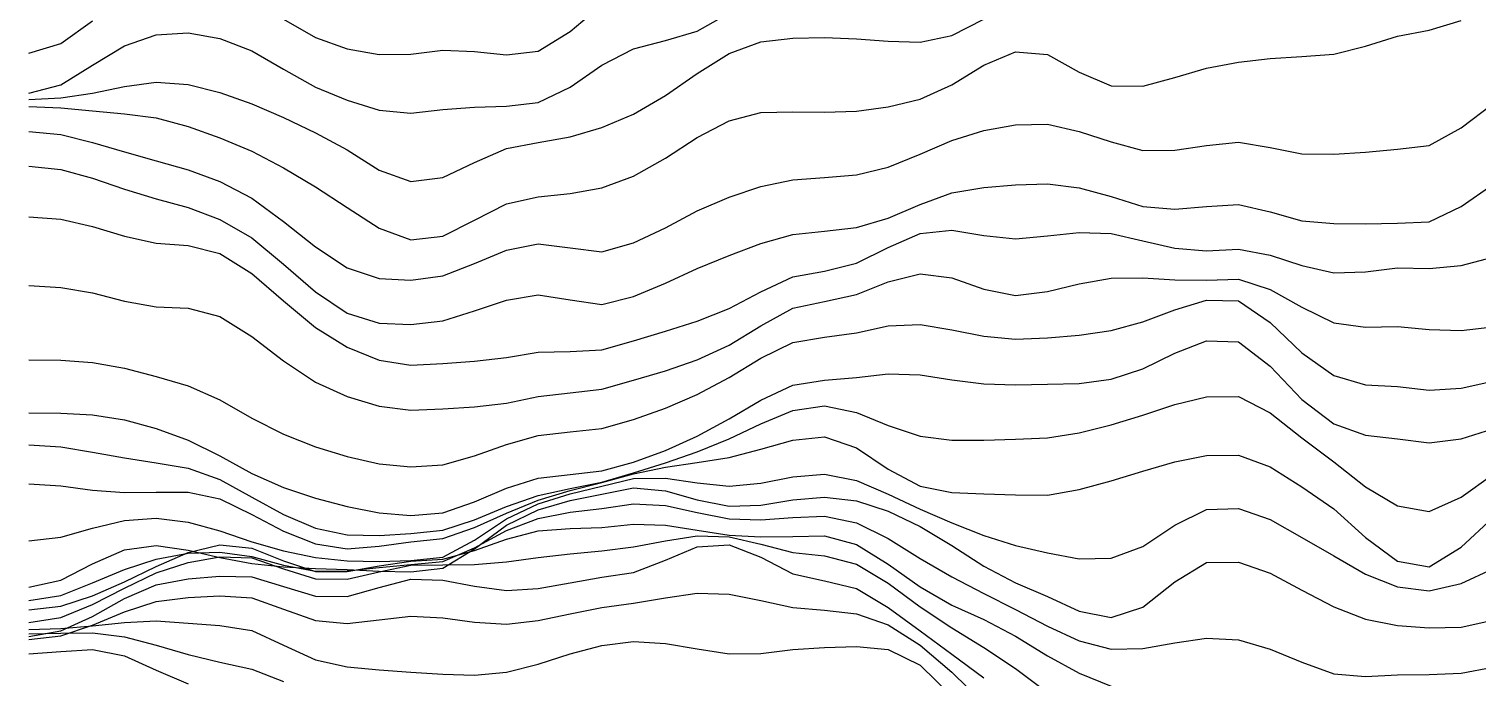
# Model space of a CAD drawing. Header units: metres. Extents: x 0 to 1200, y 54 to 769.
# Drawn here: x 0 to 182.6, y 297.8 to 379.5 of the extents above; entities that cross this region are included whole.
import ezdxf

# ---------------------------------------------------------------- set-up
doc = ezdxf.new("R2010")
doc.units = ezdxf.units.M

msp = doc.modelspace()

# ---------------------------------------------------------------- linework, layer by layer
for p, q in [((68.22743, 379.19397), (72.240814, 382.53314)), ((4.013378, 377.68427), (8.026756, 380.54443)), ((32.107025, 380.73438), (36.120403, 378.43527)), ((84.28096, 379.23016), (88.29434, 381.5091)), ((116.388016, 378.70438), (120.4014, 380.7525)), ((176.58875, 379.3715), (180.60213, 380.5906)), ((12.040134, 377.39706), (16.053513, 378.7652)), ((16.053513, 378.7652), (20.06689, 379.0047)), ((20.06689, 379.0047), (24.080269, 378.2894)), ((24.080269, 378.2894), (28.093647, 376.76266)), ((36.120403, 378.43527), (40.13378, 377.02438)), ((64.21405, 376.7282), (68.22743, 379.19397)), ((76.254196, 376.98987), (80.26758, 378.07144)), ((80.26758, 378.07144), (84.28096, 379.23016)), ((92.307724, 377.901), (96.321106, 378.3648)), ((96.321106, 378.3648), (100.33449, 378.42456)), ((100.33449, 378.42456), (104.34787, 378.26178)), ((104.34787, 378.26178), (108.36125, 377.9779)), ((112.37463, 377.8307), (116.388016, 378.70438)), ((168.56198, 377.3273), (172.57536, 378.59686)), ((172.57536, 378.59686), (176.58875, 379.3715)), ((0, 376.47693), (4.013378, 377.68427)), ((8.026756, 374.95795), (12.040134, 377.39706)), ((28.093647, 376.76266), (32.107025, 374.43243)), ((40.13378, 377.02438), (44.14716, 376.27243)), ((44.14716, 376.27243), (48.160538, 376.34485)), ((48.160538, 376.34485), (52.173916, 376.8521)), ((52.173916, 376.8521), (56.187294, 376.65182)), ((56.187294, 376.65182), (60.200672, 376.24902)), ((60.200672, 376.24902), (64.21405, 376.7282)), ((72.240814, 374.93427), (76.254196, 376.98987)), ((84.28096, 373.8958), (88.29434, 376.41083)), ((88.29434, 376.41083), (92.307724, 377.901)), ((108.36125, 377.9779), (112.37463, 377.8307)), ((120.4014, 374.9652), (124.41478, 376.6196)), ((124.41478, 376.6196), (128.42816, 376.27444)), ((128.42816, 376.27444), (132.44154, 374.07983)), ((160.53522, 376.03424), (164.5486, 376.31836)), ((164.5486, 376.31836), (168.56198, 377.3273)), ((4.013378, 372.47653), (8.026756, 374.95795)), ((32.107025, 374.43243), (36.120403, 372.1628)), ((68.22743, 372.19226), (72.240814, 374.93427)), ((116.388016, 372.451), (120.4014, 374.9652)), ((144.48169, 373.3718), (148.49507, 374.54996)), ((148.49507, 374.54996), (152.50845, 375.31134)), ((152.50845, 375.31134), (156.52184, 375.7802)), ((156.52184, 375.7802), (160.53522, 376.03424)), ((12.040134, 372.27414), (16.053513, 372.82175)), ((16.053513, 372.82175), (20.06689, 372.50824)), ((80.26758, 371.11664), (84.28096, 373.8958)), ((132.44154, 374.07983), (136.45493, 372.34573)), ((140.4683, 372.3084), (144.48169, 373.3718)), ((0, 371.43823), (4.013378, 372.47653)), ((0, 370.63275), (4.013378, 370.83826)), ((4.013378, 370.83826), (8.026756, 371.42447)), ((8.026756, 371.42447), (12.040134, 372.27414)), ((20.06689, 372.50824), (24.080269, 371.48804)), ((24.080269, 371.48804), (28.093647, 370.059)), ((36.120403, 372.1628), (40.13378, 370.518)), ((64.21405, 370.2365), (68.22743, 372.19226)), ((76.254196, 368.7851), (80.26758, 371.11664)), ((112.37463, 370.64838), (116.388016, 372.451)), ((136.45493, 372.34573), (140.4683, 372.3084)), ((0, 369.73627), (4.013378, 369.57355)), ((4.013378, 369.57355), (8.026756, 369.18704)), ((8.026756, 369.18704), (12.040134, 368.82745)), ((28.093647, 370.059), (32.107025, 368.34778)), ((40.13378, 370.518), (44.14716, 369.2637)), ((44.14716, 369.2637), (48.160538, 368.88898)), ((48.160538, 368.88898), (52.173916, 369.35477)), ((52.173916, 369.35477), (56.187294, 369.64624)), ((56.187294, 369.64624), (60.200672, 369.76263)), ((60.200672, 369.76263), (64.21405, 370.2365)), ((88.29434, 367.9509), (92.307724, 368.96512)), ((92.307724, 368.96512), (96.321106, 369.06717)), ((96.321106, 369.06717), (100.33449, 369.0064)), ((100.33449, 369.0064), (104.34787, 369.16705)), ((104.34787, 369.16705), (108.36125, 369.69568)), ((108.36125, 369.69568), (112.37463, 370.64838)), ((180.60213, 367.0392), (184.61551, 370.0878)), ((12.040134, 368.82745), (16.053513, 368.2932)), ((16.053513, 368.2932), (20.06689, 367.22205)), ((20.06689, 367.22205), (24.080269, 365.77527)), ((32.107025, 368.34778), (36.120403, 366.4319)), ((68.22743, 365.9107), (72.240814, 367.1002)), ((72.240814, 367.1002), (76.254196, 368.7851)), ((84.28096, 365.83047), (88.29434, 367.9509)), ((120.4014, 366.70206), (124.41478, 367.43845)), ((124.41478, 367.43845), (128.42816, 367.51758)), ((128.42816, 367.51758), (132.44154, 366.5982)), ((0, 366.57693), (4.013378, 366.1955)), ((4.013378, 366.1955), (8.026756, 365.2054)), ((24.080269, 365.77527), (28.093647, 364.0945)), ((36.120403, 366.4319), (40.13378, 364.2589)), ((64.21405, 365.19873), (68.22743, 365.9107)), ((80.26758, 363.22882), (84.28096, 365.83047)), ((112.37463, 363.7339), (116.388016, 365.44617)), ((116.388016, 365.44617), (120.4014, 366.70206)), ((132.44154, 366.5982), (136.45493, 365.27213)), ((136.45493, 365.27213), (140.4683, 364.19696)), ((148.49507, 364.83478), (152.50845, 365.23636)), ((152.50845, 365.23636), (156.52184, 364.57104)), ((176.58875, 364.82172), (180.60213, 367.0392)), ((8.026756, 365.2054), (12.040134, 364.02905)), ((12.040134, 364.02905), (16.053513, 362.89993)), ((28.093647, 364.0945), (32.107025, 361.99683)), ((40.13378, 364.2589), (44.14716, 361.73038)), ((56.187294, 362.6643), (60.200672, 364.45343)), ((60.200672, 364.45343), (64.21405, 365.19873)), ((108.36125, 362.09845), (112.37463, 363.7339)), ((140.4683, 364.19696), (144.48169, 364.2515)), ((144.48169, 364.2515), (148.49507, 364.83478)), ((156.52184, 364.57104), (160.53522, 363.77036)), ((160.53522, 363.77036), (164.5486, 363.75104)), ((164.5486, 363.75104), (168.56198, 363.9873)), ((168.56198, 363.9873), (172.57536, 364.35065)), ((172.57536, 364.35065), (176.58875, 364.82172)), ((0, 362.19794), (4.013378, 361.78415)), ((4.013378, 361.78415), (8.026756, 360.69052)), ((16.053513, 362.89993), (20.06689, 361.74786)), ((20.06689, 361.74786), (24.080269, 360.28128)), ((32.107025, 361.99683), (36.120403, 359.5994)), ((44.14716, 361.73038), (48.160538, 360.27426)), ((52.173916, 360.80225), (56.187294, 362.6643)), ((76.254196, 360.97256), (80.26758, 363.22882)), ((104.34787, 361.1119), (108.36125, 362.09845)), ((8.026756, 360.69052), (12.040134, 359.3366)), ((24.080269, 360.28128), (28.093647, 358.1991)), ((48.160538, 360.27426), (52.173916, 360.80225)), ((72.240814, 359.48218), (76.254196, 360.97256)), ((92.307724, 359.6454), (96.321106, 360.50635)), ((96.321106, 360.50635), (100.33449, 360.78082)), ((100.33449, 360.78082), (104.34787, 361.1119)), ((120.4014, 359.52365), (124.41478, 359.8633)), ((124.41478, 359.8633), (128.42816, 360.012)), ((128.42816, 360.012), (132.44154, 359.47845)), ((180.60213, 357.1333), (184.61551, 359.91876)), ((12.040134, 359.3366), (16.053513, 358.09674)), ((16.053513, 358.09674), (20.06689, 356.99963)), ((28.093647, 358.1991), (32.107025, 355.2419)), ((36.120403, 359.5994), (40.13378, 357.02295)), ((60.200672, 357.46805), (64.21405, 358.36282)), ((64.21405, 358.36282), (68.22743, 358.7724)), ((68.22743, 358.7724), (72.240814, 359.48218)), ((84.28096, 356.57242), (88.29434, 358.3108)), ((88.29434, 358.3108), (92.307724, 359.6454)), ((112.37463, 357.40454), (116.388016, 358.8437)), ((116.388016, 358.8437), (120.4014, 359.52365)), ((132.44154, 359.47845), (136.45493, 358.37762)), ((136.45493, 358.37762), (140.4683, 357.12408)), ((20.06689, 356.99963), (24.080269, 355.5082)), ((40.13378, 357.02295), (44.14716, 354.38367)), ((56.187294, 355.4261), (60.200672, 357.46805)), ((80.26758, 354.4618), (84.28096, 356.57242)), ((108.36125, 355.67578), (112.37463, 357.40454)), ((140.4683, 357.12408), (144.48169, 356.81934)), ((144.48169, 356.81934), (148.49507, 357.11853)), ((148.49507, 357.11853), (152.50845, 357.39316)), ((152.50845, 357.39316), (156.52184, 356.46976)), ((156.52184, 356.46976), (160.53522, 355.33365)), ((176.58875, 355.22046), (180.60213, 357.1333)), ((0, 355.84677), (4.013378, 355.52094)), ((4.013378, 355.52094), (8.026756, 354.6193)), ((8.026756, 354.6193), (12.040134, 353.39832)), ((24.080269, 355.5082), (28.093647, 353.17477)), ((32.107025, 355.2419), (36.120403, 352.03177)), ((44.14716, 354.38367), (48.160538, 352.92276)), ((52.173916, 353.41376), (56.187294, 355.4261)), ((76.254196, 352.5415), (80.26758, 354.4618)), ((100.33449, 354.0116), (104.34787, 354.46918)), ((104.34787, 354.46918), (108.36125, 355.67578)), ((160.53522, 355.33365), (164.5486, 355.0016)), ((164.5486, 355.0016), (168.56198, 354.96423)), ((168.56198, 354.96423), (172.57536, 355.05243)), ((172.57536, 355.05243), (176.58875, 355.22046)), ((12.040134, 353.39832), (16.053513, 352.5163)), ((16.053513, 352.5163), (20.06689, 352.23376)), ((28.093647, 353.17477), (32.107025, 349.87625)), ((48.160538, 352.92276), (52.173916, 353.41376)), ((72.240814, 351.4416), (76.254196, 352.5415)), ((88.29434, 350.96805), (92.307724, 352.46268)), ((92.307724, 352.46268), (96.321106, 353.6136)), ((96.321106, 353.6136), (100.33449, 354.0116)), ((108.36125, 351.97485), (112.37463, 353.7196)), ((112.37463, 353.7196), (116.388016, 354.15173)), ((116.388016, 354.15173), (120.4014, 353.5011)), ((120.4014, 353.5011), (124.41478, 353.06964)), ((124.41478, 353.06964), (128.42816, 353.45108)), ((128.42816, 353.45108), (132.44154, 353.85156)), ((132.44154, 353.85156), (136.45493, 353.7145)), ((136.45493, 353.7145), (140.4683, 352.7918)), ((140.4683, 352.7918), (144.48169, 351.88602)), ((20.06689, 352.23376), (24.080269, 351.2127)), ((24.080269, 351.2127), (28.093647, 348.7008)), ((36.120403, 352.03177), (40.13378, 349.4162)), ((56.187294, 349.9701), (60.200672, 351.64423)), ((60.200672, 351.64423), (64.21405, 352.42862)), ((64.21405, 352.42862), (68.22743, 351.90637)), ((68.22743, 351.90637), (72.240814, 351.4416)), ((84.28096, 349.3422), (88.29434, 350.96805)), ((104.34787, 349.97348), (108.36125, 351.97485)), ((144.48169, 351.88602), (148.49507, 351.53564)), ((148.49507, 351.53564), (152.50845, 351.75394)), ((152.50845, 351.75394), (156.52184, 350.99667)), ((156.52184, 350.99667), (160.53522, 349.71805)), ((180.60213, 349.71164), (184.61551, 350.73206)), ((32.107025, 349.87625), (36.120403, 346.38513)), ((40.13378, 349.4162), (44.14716, 348.07812)), ((52.173916, 348.3863), (56.187294, 349.9701)), ((80.26758, 347.48367), (84.28096, 349.3422)), ((96.321106, 348.29163), (100.33449, 348.99805)), ((100.33449, 348.99805), (104.34787, 349.97348)), ((160.53522, 349.71805), (164.5486, 348.77838)), ((164.5486, 348.77838), (168.56198, 348.91)), ((168.56198, 348.91), (172.57536, 349.41208)), ((172.57536, 349.41208), (176.58875, 349.32605)), ((176.58875, 349.32605), (180.60213, 349.71164)), ((0, 347.18408), (4.013378, 346.93988)), ((28.093647, 348.7008), (32.107025, 345.2529)), ((44.14716, 348.07812), (48.160538, 347.85992)), ((48.160538, 347.85992), (52.173916, 348.3863)), ((76.254196, 345.77386), (80.26758, 347.48367)), ((92.307724, 346.37402), (96.321106, 348.29163)), ((104.34787, 346.02734), (108.36125, 347.65396)), ((108.36125, 347.65396), (112.37463, 348.64447)), ((112.37463, 348.64447), (116.388016, 348.148)), ((116.388016, 348.148), (120.4014, 346.72736)), ((128.42816, 346.40222), (132.44154, 347.37668)), ((132.44154, 347.37668), (136.45493, 348.1098)), ((136.45493, 348.1098), (140.4683, 348.12643)), ((140.4683, 348.12643), (144.48169, 347.89273)), ((144.48169, 347.89273), (148.49507, 347.84912)), ((148.49507, 347.84912), (152.50845, 347.96173)), ((152.50845, 347.96173), (156.52184, 346.6546)), ((4.013378, 346.93988), (8.026756, 346.2348)), ((8.026756, 346.2348), (12.040134, 345.20694)), ((12.040134, 345.20694), (16.053513, 344.47784)), ((32.107025, 345.2529), (36.120403, 341.86908)), ((36.120403, 346.38513), (40.13378, 343.6835)), ((56.187294, 343.96625), (60.200672, 345.32196)), ((60.200672, 345.32196), (64.21405, 346.00586)), ((64.21405, 346.00586), (68.22743, 345.379)), ((68.22743, 345.379), (72.240814, 344.77875)), ((72.240814, 344.77875), (76.254196, 345.77386)), ((88.29434, 344.28235), (92.307724, 346.37402)), ((96.321106, 344.33658), (100.33449, 345.15393)), ((100.33449, 345.15393), (104.34787, 346.02734)), ((120.4014, 346.72736), (124.41478, 345.9135)), ((124.41478, 345.9135), (128.42816, 346.40222)), ((144.48169, 344.10907), (148.49507, 345.31305)), ((148.49507, 345.31305), (152.50845, 345.23175)), ((152.50845, 345.23175), (156.52184, 342.50946)), ((156.52184, 346.6546), (160.53522, 344.4644)), ((16.053513, 344.47784), (20.06689, 344.3133)), ((20.06689, 344.3133), (24.080269, 343.28363)), ((40.13378, 343.6835), (44.14716, 342.42346)), ((52.173916, 342.71262), (56.187294, 343.96625)), ((84.28096, 342.6914), (88.29434, 344.28235)), ((92.307724, 342.10248), (96.321106, 344.33658)), ((140.4683, 342.5802), (144.48169, 344.10907)), ((160.53522, 344.4644), (164.5486, 342.4931)), ((24.080269, 343.28363), (28.093647, 340.75873)), ((36.120403, 341.86908), (40.13378, 339.39975)), ((44.14716, 342.42346), (48.160538, 342.27777)), ((48.160538, 342.27777), (52.173916, 342.71262)), ((80.26758, 341.41022), (84.28096, 342.6914)), ((88.29434, 339.64337), (92.307724, 342.10248)), ((104.34787, 341.21252), (108.36125, 342.08054)), ((108.36125, 342.08054), (112.37463, 342.25745)), ((112.37463, 342.25745), (116.388016, 341.59274)), ((116.388016, 341.59274), (120.4014, 340.77307)), ((132.44154, 340.90555), (136.45493, 341.52582)), ((136.45493, 341.52582), (140.4683, 342.5802)), ((156.52184, 342.50946), (160.53522, 338.69962)), ((164.5486, 342.4931), (168.56198, 341.9091)), ((168.56198, 341.9091), (172.57536, 342.00262)), ((172.57536, 342.00262), (176.58875, 341.64206)), ((176.58875, 341.64206), (180.60213, 341.52457)), ((180.60213, 341.52457), (184.61551, 341.97797)), ((28.093647, 340.75873), (32.107025, 337.7011)), ((72.240814, 339.08295), (76.254196, 340.19913)), ((76.254196, 340.19913), (80.26758, 341.41022)), ((92.307724, 338.00317), (96.321106, 339.9857)), ((96.321106, 339.9857), (100.33449, 340.6814)), ((100.33449, 340.6814), (104.34787, 341.21252)), ((120.4014, 340.77307), (124.41478, 340.39984)), ((124.41478, 340.39984), (128.42816, 340.5943)), ((128.42816, 340.5943), (132.44154, 340.90555)), ((144.48169, 338.65698), (148.49507, 340.1975)), ((148.49507, 340.1975), (152.50845, 340.07172)), ((152.50845, 340.07172), (156.52184, 337.01096)), ((40.13378, 339.39975), (44.14716, 337.7783)), ((56.187294, 337.64346), (60.200672, 338.09964)), ((60.200672, 338.09964), (64.21405, 338.76154)), ((64.21405, 338.76154), (68.22743, 338.87903)), ((68.22743, 338.87903), (72.240814, 339.08295)), ((84.28096, 337.79398), (88.29434, 339.64337)), ((88.29434, 335.5808), (92.307724, 338.00317)), ((140.4683, 336.66223), (144.48169, 338.65698)), ((160.53522, 338.69962), (164.5486, 335.8299)), ((0, 337.8109), (4.013378, 337.75275)), ((4.013378, 337.75275), (8.026756, 337.45963)), ((8.026756, 337.45963), (12.040134, 336.7418)), ((12.040134, 336.7418), (16.053513, 335.71597)), ((32.107025, 337.7011), (36.120403, 334.98)), ((44.14716, 337.7783), (48.160538, 337.15976)), ((48.160538, 337.15976), (52.173916, 337.33017)), ((52.173916, 337.33017), (56.187294, 337.64346)), ((76.254196, 335.25732), (80.26758, 336.4389)), ((80.26758, 336.4389), (84.28096, 337.79398)), ((104.34787, 335.57172), (108.36125, 336.0423)), ((108.36125, 336.0423), (112.37463, 335.9133)), ((136.45493, 335.359), (140.4683, 336.66223)), ((156.52184, 337.01096), (160.53522, 332.82727)), ((16.053513, 335.71597), (20.06689, 334.5521)), ((20.06689, 334.5521), (24.080269, 332.77304)), ((36.120403, 334.98), (40.13378, 333.1855)), ((72.240814, 334.11618), (76.254196, 335.25732)), ((84.28096, 333.43335), (88.29434, 335.5808)), ((92.307724, 332.7331), (96.321106, 334.59775)), ((96.321106, 334.59775), (100.33449, 335.2428)), ((100.33449, 335.2428), (104.34787, 335.57172)), ((112.37463, 335.9133), (116.388016, 335.29468)), ((116.388016, 335.29468), (120.4014, 334.80734)), ((120.4014, 334.80734), (124.41478, 334.64896)), ((124.41478, 334.64896), (128.42816, 334.74176)), ((128.42816, 334.74176), (132.44154, 334.82156)), ((132.44154, 334.82156), (136.45493, 335.359)), ((164.5486, 335.8299), (168.56198, 334.68076)), ((168.56198, 334.68076), (172.57536, 334.44223)), ((172.57536, 334.44223), (176.58875, 333.9747)), ((176.58875, 333.9747), (180.60213, 334.2216)), ((180.60213, 334.2216), (184.61551, 335.12466)), ((24.080269, 332.77304), (28.093647, 330.46024)), ((40.13378, 333.1855), (44.14716, 331.96918)), ((56.187294, 331.8863), (60.200672, 332.36288)), ((60.200672, 332.36288), (64.21405, 333.20422)), ((64.21405, 333.20422), (68.22743, 333.64404)), ((68.22743, 333.64404), (72.240814, 334.11618)), ((80.26758, 331.6999), (84.28096, 333.43335)), ((88.29434, 330.38217), (92.307724, 332.7331)), ((144.48169, 332.16766), (148.49507, 333.15894)), ((148.49507, 333.15894), (152.50845, 333.17596)), ((152.50845, 333.17596), (156.52184, 331.13748)), ((160.53522, 332.82727), (164.5486, 329.74893)), ((0, 331.12045), (4.013378, 331.09708)), ((4.013378, 331.09708), (8.026756, 330.88605)), ((8.026756, 330.88605), (12.040134, 330.24487)), ((44.14716, 331.96918), (48.160538, 331.48672)), ((48.160538, 331.48672), (52.173916, 331.63113)), ((52.173916, 331.63113), (56.187294, 331.8863)), ((76.254196, 330.29684), (80.26758, 331.6999)), ((92.307724, 329.7612), (96.321106, 331.42697)), ((96.321106, 331.42697), (100.33449, 332.0201)), ((100.33449, 332.0201), (104.34787, 331.19174)), ((104.34787, 331.19174), (108.36125, 329.54034)), ((136.45493, 329.62933), (140.4683, 330.8184)), ((140.4683, 330.8184), (144.48169, 332.16766)), ((156.52184, 331.13748), (160.53522, 327.99716)), ((12.040134, 330.24487), (16.053513, 329.14386)), ((16.053513, 329.14386), (20.06689, 327.69458)), ((28.093647, 330.46024), (32.107025, 328.4472)), ((64.21405, 328.28055), (68.22743, 328.75256)), ((68.22743, 328.75256), (72.240814, 329.177)), ((72.240814, 329.177), (76.254196, 330.29684)), ((84.28096, 328.2027), (88.29434, 330.38217)), ((88.29434, 327.8485), (92.307724, 329.7612)), ((108.36125, 329.54034), (112.37463, 328.1828)), ((132.44154, 328.63174), (136.45493, 329.62933)), ((164.5486, 329.74893), (168.56198, 328.32806)), ((180.60213, 327.87198), (184.61551, 329.1046)), ((0, 327.1073), (4.013378, 326.8393)), ((20.06689, 327.69458), (24.080269, 325.7085)), ((32.107025, 328.4472), (36.120403, 326.8283)), ((56.187294, 325.71875), (60.200672, 327.13797)), ((60.200672, 327.13797), (64.21405, 328.28055)), ((80.26758, 326.38852), (84.28096, 328.2027)), ((84.28096, 326.232), (88.29434, 327.8485)), ((92.307724, 326.55606), (96.321106, 327.6713)), ((96.321106, 327.6713), (100.33449, 328.09494)), ((100.33449, 328.09494), (104.34787, 326.72968)), ((112.37463, 328.1828), (116.388016, 327.67325)), ((116.388016, 327.67325), (120.4014, 327.69785)), ((120.4014, 327.69785), (124.41478, 327.7919)), ((124.41478, 327.7919), (128.42816, 327.9775)), ((128.42816, 327.9775), (132.44154, 328.63174)), ((160.53522, 327.99716), (164.5486, 324.94882)), ((168.56198, 328.32806), (172.57536, 327.85486)), ((172.57536, 327.85486), (176.58875, 327.35434)), ((176.58875, 327.35434), (180.60213, 327.87198)), ((4.013378, 326.8393), (8.026756, 326.17297)), ((8.026756, 326.17297), (12.040134, 325.44608)), ((12.040134, 325.44608), (16.053513, 324.85056)), ((24.080269, 325.7085), (28.093647, 323.4651)), ((36.120403, 326.8283), (40.13378, 325.6109)), ((40.13378, 325.6109), (44.14716, 324.69562)), ((52.173916, 324.59326), (56.187294, 325.71875)), ((76.254196, 324.9308), (80.26758, 326.38852)), ((80.26758, 324.8139), (84.28096, 326.232)), ((84.28096, 324.88913), (88.29434, 325.51553)), ((88.29434, 325.51553), (92.307724, 326.55606)), ((104.34787, 326.72968), (108.36125, 324.03473)), ((144.48169, 324.94006), (148.49507, 325.75702)), ((148.49507, 325.75702), (152.50845, 325.81406)), ((152.50845, 325.81406), (156.52184, 324.3076)), ((16.053513, 324.85056), (20.06689, 324.16132)), ((20.06689, 324.16132), (24.080269, 322.7317)), ((28.093647, 323.4651), (32.107025, 321.72806)), ((44.14716, 324.69562), (48.160538, 324.30804)), ((48.160538, 324.30804), (52.173916, 324.59326)), ((64.21405, 322.87927), (68.22743, 323.37958)), ((68.22743, 323.37958), (72.240814, 323.81232)), ((72.240814, 323.81232), (76.254196, 324.9308)), ((72.240814, 322.38397), (76.254196, 323.54962)), ((72.240814, 322.33307), (76.254196, 323.4544)), ((76.254196, 323.54962), (80.26758, 324.8139)), ((76.254196, 323.4544), (80.26758, 324.27863)), ((80.26758, 324.27863), (84.28096, 324.88913)), ((96.321106, 323.05212), (100.33449, 323.39667)), ((100.33449, 323.39667), (104.34787, 322.62213)), ((108.36125, 324.03473), (112.37463, 321.89886)), ((136.45493, 322.5791), (140.4683, 323.76028)), ((140.4683, 323.76028), (144.48169, 324.94006)), ((156.52184, 324.3076), (160.53522, 321.81015)), ((164.5486, 324.94882), (168.56198, 321.79337)), ((180.60213, 320.5172), (184.61551, 323.3619)), ((0, 322.17303), (4.013378, 321.9261)), ((4.013378, 321.9261), (8.026756, 321.40466)), ((8.026756, 321.40466), (12.040134, 321.0813)), ((24.080269, 322.7317), (28.093647, 320.48648)), ((32.107025, 321.72806), (36.120403, 320.38803)), ((56.187294, 319.92053), (60.200672, 321.64142)), ((60.200672, 321.64142), (64.21405, 322.87927)), ((64.21405, 320.70013), (68.22743, 321.5865)), ((68.22743, 321.5865), (72.240814, 322.38397)), ((68.22743, 321.32397), (72.240814, 322.33307)), ((68.22743, 320.92572), (72.240814, 321.8832)), ((72.240814, 321.8832), (76.254196, 322.8438)), ((72.240814, 320.8741), (76.254196, 321.66562)), ((76.254196, 322.8438), (80.26758, 322.90347)), ((76.254196, 321.66562), (80.26758, 321.32028)), ((80.26758, 322.90347), (84.28096, 322.32043)), ((84.28096, 322.32043), (88.29434, 321.90686)), ((88.29434, 321.90686), (92.307724, 322.26917)), ((92.307724, 322.26917), (96.321106, 323.05212)), ((104.34787, 322.62213), (108.36125, 320.8954)), ((112.37463, 321.89886), (116.388016, 321.091)), ((128.42816, 320.7592), (132.44154, 321.46985)), ((132.44154, 321.46985), (136.45493, 322.5791)), ((160.53522, 321.81015), (164.5486, 319.01898)), ((168.56198, 321.79337), (172.57536, 319.421)), ((12.040134, 321.0813), (16.053513, 321.13782)), ((16.053513, 321.13782), (20.06689, 321.15002)), ((20.06689, 321.15002), (24.080269, 320.28024)), ((24.080269, 320.28024), (28.093647, 318.3196)), ((28.093647, 320.48648), (32.107025, 318.29837)), ((36.120403, 320.38803), (40.13378, 319.31525)), ((52.173916, 318.5145), (56.187294, 319.92053)), ((60.200672, 319.3134), (64.21405, 320.70013)), ((60.200672, 318.50693), (64.21405, 320.13474)), ((60.200672, 317.76242), (64.21405, 319.67813)), ((64.21405, 320.13474), (68.22743, 321.32397)), ((64.21405, 319.67813), (68.22743, 320.92572)), ((64.21405, 318.92535), (68.22743, 320.06635)), ((68.22743, 320.06635), (72.240814, 320.8741)), ((72.240814, 319.07083), (76.254196, 319.68088)), ((76.254196, 319.68088), (80.26758, 319.44965)), ((80.26758, 321.32028), (84.28096, 320.18576)), ((84.28096, 320.18576), (88.29434, 319.35242)), ((92.307724, 319.48682), (96.321106, 320.1858)), ((96.321106, 320.1858), (100.33449, 320.51727)), ((100.33449, 320.51727), (104.34787, 320.0298)), ((104.34787, 320.0298), (108.36125, 318.73813)), ((108.36125, 320.8954), (112.37463, 318.98117)), ((116.388016, 321.091), (120.4014, 320.94373)), ((120.4014, 320.94373), (124.41478, 320.802)), ((124.41478, 320.802), (128.42816, 320.7592)), ((176.58875, 318.6927), (180.60213, 320.5172)), ((12.040134, 317.56415), (16.053513, 317.8369)), ((16.053513, 317.8369), (20.06689, 317.3344)), ((28.093647, 318.3196), (32.107025, 316.21826)), ((32.107025, 318.29837), (36.120403, 316.6083)), ((40.13378, 319.31525), (44.14716, 318.509)), ((44.14716, 318.509), (48.160538, 318.17877)), ((48.160538, 318.17877), (52.173916, 318.5145)), ((56.187294, 317.63834), (60.200672, 319.3134)), ((56.187294, 316.66675), (60.200672, 318.50693)), ((56.187294, 315.08878), (60.200672, 317.76242)), ((60.200672, 316.99274), (64.21405, 318.92535)), ((60.200672, 316.2971), (64.21405, 317.82855)), ((64.21405, 317.82855), (68.22743, 318.6063)), ((68.22743, 318.6063), (72.240814, 319.07083)), ((80.26758, 319.44965), (84.28096, 318.55164)), ((84.28096, 318.55164), (88.29434, 317.79257)), ((88.29434, 319.35242), (92.307724, 319.48682)), ((88.29434, 317.79257), (92.307724, 317.65866)), ((92.307724, 317.65866), (96.321106, 317.9474)), ((96.321106, 317.9474), (100.33449, 318.1059)), ((100.33449, 318.1059), (104.34787, 317.26797)), ((108.36125, 318.73813), (112.37463, 316.80493)), ((112.37463, 318.98117), (116.388016, 317.26285)), ((144.48169, 316.95468), (148.49507, 318.95425)), ((148.49507, 318.95425), (152.50845, 319.06628)), ((152.50845, 319.06628), (156.52184, 317.67435)), ((164.5486, 319.01898), (168.56198, 315.40253)), ((172.57536, 319.421), (176.58875, 318.6927)), ((180.60213, 314.20667), (184.61551, 317.9065)), ((4.013378, 315.47736), (8.026756, 316.59033)), ((8.026756, 316.59033), (12.040134, 317.56415)), ((20.06689, 317.3344), (24.080269, 316.24078)), ((24.080269, 316.24078), (28.093647, 314.893)), ((32.107025, 316.21826), (36.120403, 314.61505)), ((36.120403, 316.6083), (40.13378, 315.7473)), ((44.14716, 315.6611), (48.160538, 315.94427)), ((48.160538, 315.94427), (52.173916, 316.3331)), ((52.173916, 316.3331), (56.187294, 317.63834)), ((52.173916, 315.28754), (56.187294, 316.66675)), ((56.187294, 313.99164), (60.200672, 316.99274)), ((56.187294, 314.10236), (60.200672, 316.2971)), ((60.200672, 315.2074), (64.21405, 316.24258)), ((64.21405, 316.24258), (68.22743, 316.5746)), ((68.22743, 316.5746), (72.240814, 316.66653)), ((72.240814, 316.66653), (76.254196, 317.10107)), ((76.254196, 317.10107), (80.26758, 316.97614)), ((80.26758, 316.97614), (84.28096, 316.32394)), ((84.28096, 316.32394), (88.29434, 315.72073)), ((104.34787, 317.26797), (108.36125, 315.2822)), ((112.37463, 316.80493), (116.388016, 314.42154)), ((116.388016, 317.26285), (120.4014, 315.6573)), ((140.4683, 314.29828), (144.48169, 316.95468)), ((156.52184, 317.67435), (160.53522, 315.42825)), ((0, 314.99536), (4.013378, 315.47736)), ((12.040134, 313.86194), (16.053513, 314.40463)), ((16.053513, 314.40463), (20.06689, 313.8365)), ((20.06689, 313.51782), (24.080269, 314.48846)), ((24.080269, 314.48846), (28.093647, 314.0843)), ((28.093647, 314.893), (32.107025, 313.7391)), ((36.120403, 314.61505), (40.13378, 314.00293)), ((40.13378, 315.7473), (44.14716, 315.6611)), ((40.13378, 314.00293), (44.14716, 314.30713)), ((44.14716, 314.30713), (48.160538, 314.87106)), ((48.160538, 314.87106), (52.173916, 315.28754)), ((52.173916, 312.95712), (56.187294, 315.08878)), ((52.173916, 312.38217), (56.187294, 314.10236)), ((56.187294, 313.76486), (60.200672, 315.2074)), ((72.240814, 313.7416), (76.254196, 314.2432)), ((76.254196, 314.2432), (80.26758, 315.00308)), ((80.26758, 315.00308), (84.28096, 315.62735)), ((80.26758, 312.55753), (84.28096, 314.259)), ((84.28096, 315.62735), (88.29434, 315.50876)), ((84.28096, 314.259), (88.29434, 314.50345)), ((88.29434, 315.72073), (92.307724, 315.4931)), ((88.29434, 315.50876), (92.307724, 314.60034)), ((88.29434, 314.50345), (92.307724, 312.9353)), ((92.307724, 315.4931), (96.321106, 315.55716)), ((92.307724, 314.60034), (96.321106, 313.53052)), ((96.321106, 315.55716), (100.33449, 315.61374)), ((100.33449, 315.61374), (104.34787, 314.53485)), ((104.34787, 314.53485), (108.36125, 312.06955)), ((108.36125, 315.2822), (112.37463, 312.7932)), ((116.388016, 314.42154), (120.4014, 311.80914)), ((120.4014, 315.6573), (124.41478, 314.42657)), ((124.41478, 314.42657), (128.42816, 313.49313)), ((136.45493, 312.8283), (140.4683, 314.29828)), ((160.53522, 315.42825), (164.5486, 313.0906)), ((168.56198, 315.40253), (172.57536, 312.44418)), ((176.58875, 311.73056), (180.60213, 314.20667)), ((8.026756, 312.09396), (12.040134, 313.86194)), ((12.040134, 311.3994), (16.053513, 312.70035)), ((16.053513, 311.76324), (20.06689, 313.51782)), ((16.053513, 312.70035), (20.06689, 313.4485)), ((16.053513, 310.96124), (20.06689, 312.26352)), ((20.06689, 313.8365), (24.080269, 312.87878)), ((20.06689, 313.4485), (24.080269, 313.58237)), ((20.06689, 312.26352), (24.080269, 313.00348)), ((24.080269, 313.58237), (28.093647, 313.01913)), ((24.080269, 313.00348), (28.093647, 312.84985)), ((24.080269, 312.87878), (28.093647, 312.12775)), ((28.093647, 314.0843), (32.107025, 312.46933)), ((28.093647, 313.01913), (32.107025, 311.9441)), ((28.093647, 312.84985), (32.107025, 311.4877)), ((32.107025, 313.7391), (36.120403, 312.91656)), ((32.107025, 312.46933), (36.120403, 311.143)), ((36.120403, 312.91656), (40.13378, 312.49274)), ((40.13378, 312.49274), (44.14716, 312.39874)), ((44.14716, 312.39874), (48.160538, 312.50345)), ((44.14716, 311.83466), (48.160538, 312.4492)), ((48.160538, 312.50345), (52.173916, 312.95712)), ((48.160538, 312.4492), (52.173916, 312.67996)), ((48.160538, 312.03452), (52.173916, 312.38217)), ((52.173916, 311.54156), (56.187294, 313.99164)), ((52.173916, 312.67996), (56.187294, 313.76486)), ((56.187294, 312.0347), (60.200672, 312.34973)), ((60.200672, 312.34973), (64.21405, 312.90475)), ((64.21405, 312.90475), (68.22743, 313.3611)), ((68.22743, 313.3611), (72.240814, 313.7416)), ((76.254196, 311.02914), (80.26758, 312.55753)), ((92.307724, 312.9353), (96.321106, 310.82642)), ((96.321106, 313.53052), (100.33449, 313.10944)), ((100.33449, 313.10944), (104.34787, 312.0736)), ((112.37463, 312.7932), (116.388016, 310.47302)), ((128.42816, 313.49313), (132.44154, 312.73804)), ((132.44154, 312.73804), (136.45493, 312.8283)), ((144.48169, 309.82153), (148.49507, 312.27142)), ((148.49507, 312.27142), (152.50845, 312.32712)), ((152.50845, 312.32712), (156.52184, 310.93658)), ((164.5486, 313.0906), (168.56198, 310.81738)), ((172.57536, 312.44418), (176.58875, 311.73056)), ((4.013378, 310.05142), (8.026756, 312.09396)), ((8.026756, 309.6881), (12.040134, 311.3994)), ((12.040134, 309.83777), (16.053513, 311.76324)), ((12.040134, 309.04822), (16.053513, 310.96124)), ((20.06689, 310.1953), (24.080269, 310.55438)), ((24.080269, 310.55438), (28.093647, 310.4714)), ((28.093647, 312.12775), (32.107025, 311.7195)), ((28.093647, 310.4714), (32.107025, 309.257)), ((32.107025, 311.9441), (36.120403, 311.17303)), ((32.107025, 311.7195), (36.120403, 311.52164)), ((32.107025, 311.4877), (36.120403, 310.22888)), ((36.120403, 311.52164), (40.13378, 311.36896)), ((36.120403, 311.17303), (40.13378, 311.2249)), ((36.120403, 311.143), (40.13378, 311.15298)), ((40.13378, 311.15298), (44.14716, 311.83466)), ((40.13378, 311.2249), (44.14716, 311.64816)), ((40.13378, 311.36896), (44.14716, 311.18494)), ((40.13378, 310.17557), (44.14716, 311.0874)), ((44.14716, 311.64816), (48.160538, 312.03452)), ((44.14716, 311.0874), (48.160538, 311.92676)), ((44.14716, 311.18494), (48.160538, 311.0938)), ((48.160538, 311.92676), (52.173916, 311.96906)), ((48.160538, 311.0938), (52.173916, 311.54156)), ((52.173916, 311.96906), (56.187294, 312.0347)), ((72.240814, 310.42944), (76.254196, 311.02914)), ((96.321106, 310.82642), (100.33449, 309.97202)), ((104.34787, 312.0736), (108.36125, 309.65317)), ((108.36125, 312.06955), (112.37463, 309.19122)), ((116.388016, 310.47302), (120.4014, 308.35965)), ((120.4014, 311.80914), (124.41478, 309.72607)), ((156.52184, 310.93658), (160.53522, 308.78177)), ((168.56198, 310.81738), (172.57536, 309.20557)), ((180.60213, 309.61786), (184.61551, 311.49008)), ((0, 309.16327), (4.013378, 310.05142)), ((4.013378, 308.11984), (8.026756, 309.6881)), ((8.026756, 308.08112), (12.040134, 309.83777)), ((8.026756, 306.9594), (12.040134, 309.04822)), ((12.040134, 307.72824), (16.053513, 309.46796)), ((16.053513, 309.46796), (20.06689, 310.1953)), ((32.107025, 309.257), (36.120403, 308.04724)), ((36.120403, 310.22888), (40.13378, 310.17557)), ((40.13378, 307.96887), (44.14716, 309.12057)), ((44.14716, 309.12057), (48.160538, 310.17786)), ((48.160538, 310.17786), (52.173916, 310.0602)), ((52.173916, 310.0602), (56.187294, 309.29395)), ((56.187294, 309.29395), (60.200672, 308.73276)), ((60.200672, 308.73276), (64.21405, 309.00507)), ((64.21405, 309.00507), (68.22743, 309.7019)), ((68.22743, 309.7019), (72.240814, 310.42944)), ((100.33449, 309.97202), (104.34787, 308.98065)), ((104.34787, 308.98065), (108.36125, 306.61926)), ((108.36125, 309.65317), (112.37463, 306.703)), ((112.37463, 309.19122), (116.388016, 306.89526)), ((124.41478, 309.72607), (128.42816, 308.00204)), ((140.4683, 306.6524), (144.48169, 309.82153)), ((160.53522, 308.78177), (164.5486, 306.665)), ((172.57536, 309.20557), (176.58875, 308.71384)), ((176.58875, 308.71384), (180.60213, 309.61786)), ((0, 307.49146), (4.013378, 308.11984)), ((0, 306.31815), (4.013378, 306.7854)), ((4.013378, 306.7854), (8.026756, 308.08112)), ((4.013378, 305.3322), (8.026756, 306.9594)), ((8.026756, 305.47864), (12.040134, 307.72824)), ((12.040134, 306.03265), (16.053513, 307.35016)), ((16.053513, 307.35016), (20.06689, 307.85468)), ((20.06689, 307.85468), (24.080269, 308.06757)), ((24.080269, 308.06757), (28.093647, 307.806)), ((28.093647, 307.806), (32.107025, 306.3729)), ((36.120403, 308.04724), (40.13378, 307.96887)), ((72.240814, 306.61215), (76.254196, 307.1368)), ((76.254196, 307.1368), (80.26758, 307.8288)), ((80.26758, 307.8288), (84.28096, 308.41495)), ((84.28096, 308.41495), (88.29434, 308.26715)), ((88.29434, 308.26715), (92.307724, 307.47278)), ((92.307724, 307.47278), (96.321106, 306.61157)), ((116.388016, 306.89526), (120.4014, 305.07745)), ((120.4014, 308.35965), (124.41478, 306.33014)), ((128.42816, 308.00204), (132.44154, 306.13025)), ((0, 304.72784), (4.013378, 305.3322)), ((4.013378, 303.64462), (8.026756, 305.47864)), ((8.026756, 304.3603), (12.040134, 306.03265)), ((32.107025, 306.3729), (36.120403, 304.94165)), ((40.13378, 304.5641), (44.14716, 305.03754)), ((44.14716, 305.03754), (48.160538, 305.50052)), ((48.160538, 305.50052), (52.173916, 305.28964)), ((52.173916, 305.28964), (56.187294, 304.7515)), ((60.200672, 304.5091), (64.21405, 304.9802)), ((64.21405, 304.9802), (68.22743, 305.81842)), ((68.22743, 305.81842), (72.240814, 306.61215)), ((96.321106, 306.61157), (100.33449, 306.2813)), ((100.33449, 306.2813), (104.34787, 305.8209)), ((104.34787, 305.8209), (108.36125, 304.39597)), ((108.36125, 306.61926), (112.37463, 303.64313)), ((112.37463, 306.703), (116.388016, 304.04248)), ((120.4014, 305.07745), (124.41478, 303.001)), ((124.41478, 306.33014), (128.42816, 304.2478)), ((132.44154, 306.13025), (136.45493, 305.33972)), ((136.45493, 305.33972), (140.4683, 306.6524)), ((164.5486, 306.665), (168.56198, 305.14865)), ((168.56198, 305.14865), (172.57536, 304.32574)), ((180.60213, 304.10757), (184.61551, 304.9858)), ((0, 303.8402), (4.013378, 303.95743)), ((0, 302.94797), (4.013378, 303.64462)), ((0, 303.28723), (4.013378, 303.37292)), ((4.013378, 303.0408), (8.026756, 304.3603)), ((4.013378, 303.95743), (8.026756, 304.28445)), ((4.013378, 303.37292), (8.026756, 303.3995)), ((8.026756, 304.28445), (12.040134, 304.7178)), ((8.026756, 303.3995), (12.040134, 302.91208)), ((12.040134, 304.7178), (16.053513, 304.92407)), ((16.053513, 304.92407), (20.06689, 304.6376)), ((20.06689, 304.6376), (24.080269, 304.33606)), ((24.080269, 304.33606), (28.093647, 303.6992)), ((28.093647, 303.6992), (32.107025, 301.84024)), ((36.120403, 304.94165), (40.13378, 304.5641)), ((56.187294, 304.7515), (60.200672, 304.5091)), ((108.36125, 304.39597), (112.37463, 301.8654)), ((112.37463, 303.64313), (116.388016, 300.7182)), ((116.388016, 304.04248), (120.4014, 301.56912)), ((128.42816, 304.2478), (132.44154, 302.3814)), ((172.57536, 304.32574), (176.58875, 304.02438)), ((176.58875, 304.02438), (180.60213, 304.10757)), ((0, 302.54865), (4.013378, 303.0408)), ((4.013378, 301.0354), (8.026756, 301.32104)), ((8.026756, 301.32104), (12.040134, 300.49545)), ((12.040134, 302.91208), (16.053513, 301.8656)), ((16.053513, 301.8656), (20.06689, 300.6596)), ((32.107025, 301.84024), (36.120403, 299.98477)), ((68.22743, 300.75635), (72.240814, 301.81982)), ((72.240814, 301.81982), (76.254196, 302.31992)), ((76.254196, 302.31992), (80.26758, 302.0733)), ((80.26758, 302.0733), (84.28096, 301.38226)), ((84.28096, 301.38226), (88.29434, 300.75272)), ((96.321106, 301.29114), (100.33449, 301.5389)), ((100.33449, 301.5389), (104.34787, 301.67554)), ((104.34787, 301.67554), (108.36125, 301.31168)), ((108.36125, 301.31168), (112.37463, 299.31473)), ((112.37463, 301.8654), (116.388016, 298.44873)), ((120.4014, 301.56912), (124.41478, 298.91458)), ((124.41478, 303.001), (128.42816, 300.4992)), ((132.44154, 302.3814), (136.45493, 301.34213)), ((136.45493, 301.34213), (140.4683, 301.43787)), ((140.4683, 301.43787), (144.48169, 302.15237)), ((144.48169, 302.15237), (148.49507, 302.717)), ((148.49507, 302.717), (152.50845, 302.5102)), ((152.50845, 302.5102), (156.52184, 301.3624)), ((156.52184, 301.3624), (160.53522, 299.70447)), ((0, 300.7528), (4.013378, 301.0354)), ((12.040134, 300.49545), (16.053513, 298.68954)), ((20.06689, 300.6596), (24.080269, 299.71494)), ((24.080269, 299.71494), (28.093647, 298.8362)), ((36.120403, 299.98477), (40.13378, 299.1232)), ((64.21405, 299.4673), (68.22743, 300.75635)), ((88.29434, 300.75272), (92.307724, 300.78366)), ((92.307724, 300.78366), (96.321106, 301.29114)), ((116.388016, 300.7182), (120.4014, 297.75162)), ((128.42816, 300.4992), (132.44154, 298.32196)), ((160.53522, 299.70447), (164.5486, 298.25665)), ((16.053513, 298.68954), (20.06689, 296.99707)), ((28.093647, 298.8362), (32.107025, 297.28635)), ((40.13378, 299.1232), (44.14716, 298.72485)), ((44.14716, 298.72485), (48.160538, 298.46918)), ((48.160538, 298.46918), (52.173916, 298.1803)), ((52.173916, 298.1803), (56.187294, 298.06464)), ((56.187294, 298.06464), (60.200672, 298.451)), ((60.200672, 298.451), (64.21405, 299.4673)), ((112.37463, 299.31473), (116.388016, 295.41843)), ((116.388016, 298.44873), (120.4014, 294.48315)), ((124.41478, 298.91458), (128.42816, 295.8671)), ((132.44154, 298.32196), (136.45493, 296.70282)), ((164.5486, 298.25665), (168.56198, 297.9132)), ((168.56198, 297.9132), (172.57536, 298.13297)), ((172.57536, 298.13297), (176.58875, 298.14462)), ((176.58875, 298.14462), (180.60213, 298.33252)), ((180.60213, 298.33252), (184.61551, 299.0913))]:
    msp.add_line(p, q)

doc.saveas('drawing.dxf')
